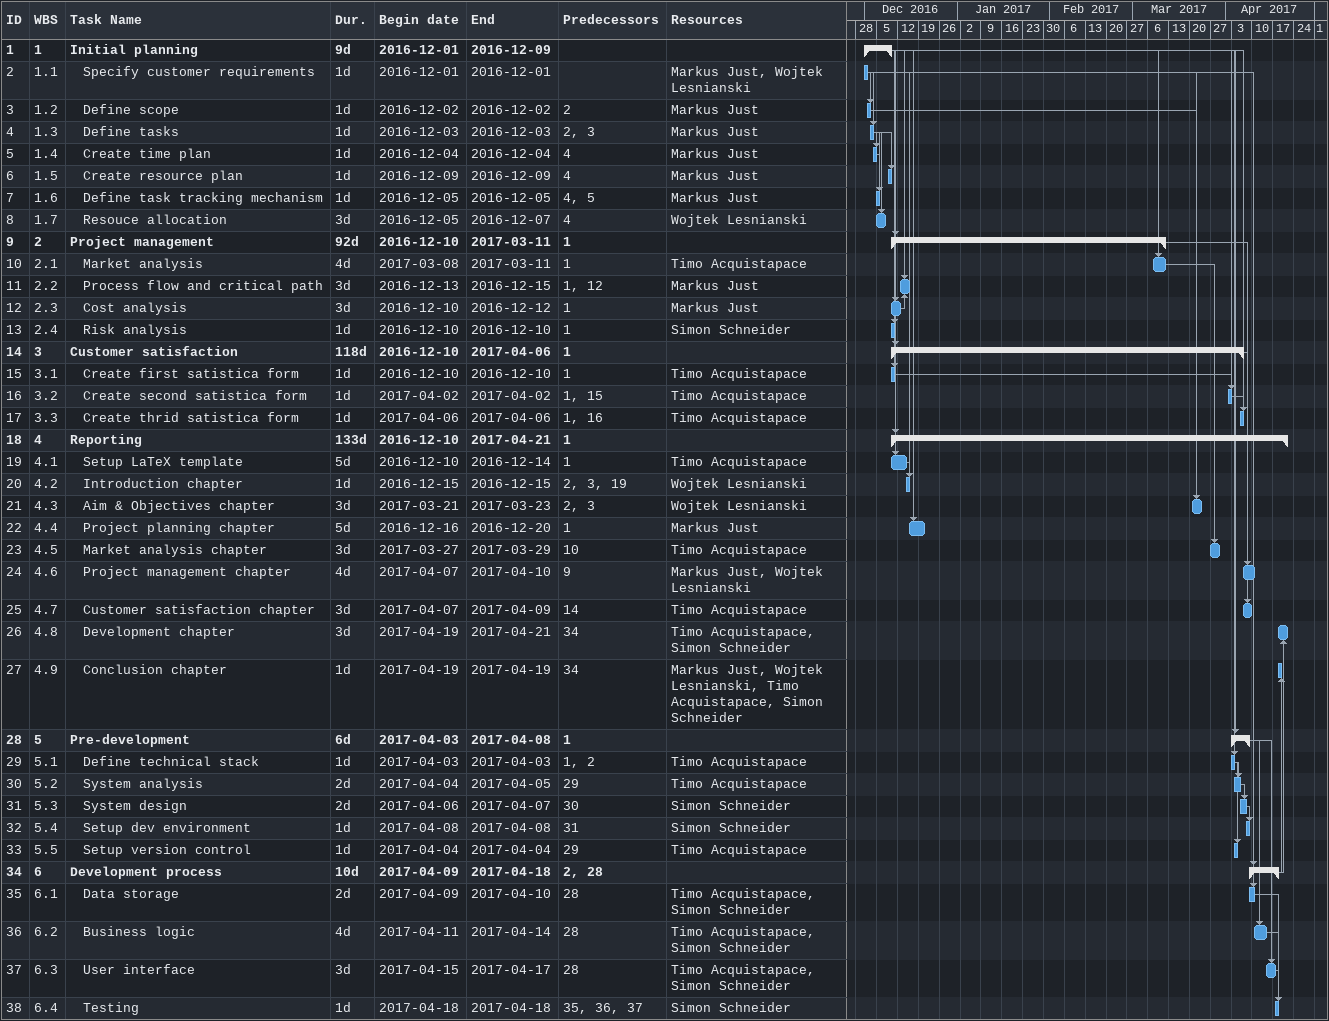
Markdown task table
| ID | WBS | Task | Duration | Start | Finish | Predecessors | Resources |
|---|---|---|---|---|---|---|---|
| 1 | 1 | **Initial planning** | 9d | 2016-12-01 | 2016-12-09 |  |  |
| 2 | 1.1 | Specify customer requirements | 1d | 2016-12-01 | 2016-12-01 |  | Markus Just, Wojtek Lesnianski |
| 3 | 1.2 | Define scope | 1d | 2016-12-02 | 2016-12-02 | 2 | Markus Just |
| 4 | 1.3 | Define tasks | 1d | 2016-12-03 | 2016-12-03 | 2, 3 | Markus Just |
| 5 | 1.4 | Create time plan | 1d | 2016-12-04 | 2016-12-04 | 4 | Markus Just |
| 6 | 1.5 | Create resource plan | 1d | 2016-12-09 | 2016-12-09 | 4 | Markus Just |
| 7 | 1.6 | Define task tracking mechanism | 1d | 2016-12-05 | 2016-12-05 | 4, 5 | Markus Just |
| 8 | 1.7 | Resouce allocation | 3d | 2016-12-05 | 2016-12-07 | 4 | Wojtek Lesnianski |
| 9 | 2 | **Project management** | 92d | 2016-12-10 | 2017-03-11 | 1 |  |
| 10 | 2.1 | Market analysis | 4d | 2017-03-08 | 2017-03-11 | 1 | Timo Acquistapace |
| 11 | 2.2 | Process flow and critical path | 3d | 2016-12-13 | 2016-12-15 | 1, 12 | Markus Just |
| 12 | 2.3 | Cost analysis | 3d | 2016-12-10 | 2016-12-12 | 1 | Markus Just |
| 13 | 2.4 | Risk analysis | 1d | 2016-12-10 | 2016-12-10 | 1 | Simon Schneider |
| 14 | 3 | **Customer satisfaction** | 118d | 2016-12-10 | 2017-04-06 | 1 |  |
| 15 | 3.1 | Create first satistica form | 1d | 2016-12-10 | 2016-12-10 | 1 | Timo Acquistapace |
| 16 | 3.2 | Create second satistica form | 1d | 2017-04-02 | 2017-04-02 | 1, 15 | Timo Acquistapace |
| 17 | 3.3 | Create thrid satistica form | 1d | 2017-04-06 | 2017-04-06 | 1, 16 | Timo Acquistapace |
| 18 | 4 | **Reporting** | 133d | 2016-12-10 | 2017-04-21 | 1 |  |
| 19 | 4.1 | Setup LaTeX template | 5d | 2016-12-10 | 2016-12-14 | 1 | Timo Acquistapace |
| 20 | 4.2 | Introduction chapter | 1d | 2016-12-15 | 2016-12-15 | 2, 3, 19 | Wojtek Lesnianski |
| 21 | 4.3 | Aim & Objectives chapter | 3d | 2017-03-21 | 2017-03-23 | 2, 3 | Wojtek Lesnianski |
| 22 | 4.4 | Project planning chapter | 5d | 2016-12-16 | 2016-12-20 | 1 | Markus Just |
| 23 | 4.5 | Market analysis chapter | 3d | 2017-03-27 | 2017-03-29 | 10 | Timo Acquistapace |
| 24 | 4.6 | Project management chapter | 4d | 2017-04-07 | 2017-04-10 | 9 | Markus Just, Wojtek Lesnianski |
| 25 | 4.7 | Customer satisfaction chapter | 3d | 2017-04-07 | 2017-04-09 | 14 | Timo Acquistapace |
| 26 | 4.8 | Development chapter | 3d | 2017-04-19 | 2017-04-21 | 34 | Timo Acquistapace, Simon Schneider |
| 27 | 4.9 | Conclusion chapter | 1d | 2017-04-19 | 2017-04-19 | 34 | Markus Just, Wojtek Lesnianski, Timo Acquistapace, Simon Schneider |
| 28 | 5 | **Pre-development** | 6d | 2017-04-03 | 2017-04-08 | 1 |  |
| 29 | 5.1 | Define technical stack | 1d | 2017-04-03 | 2017-04-03 | 1, 2 | Timo Acquistapace |
| 30 | 5.2 | System analysis | 2d | 2017-04-04 | 2017-04-05 | 29 | Timo Acquistapace |
| 31 | 5.3 | System design | 2d | 2017-04-06 | 2017-04-07 | 30 | Simon Schneider |
| 32 | 5.4 | Setup dev environment | 1d | 2017-04-08 | 2017-04-08 | 31 | Simon Schneider |
| 33 | 5.5 | Setup version control | 1d | 2017-04-04 | 2017-04-04 | 29 | Timo Acquistapace |
| 34 | 6 | **Development process** | 10d | 2017-04-09 | 2017-04-18 | 2, 28 |  |
| 35 | 6.1 | Data storage | 2d | 2017-04-09 | 2017-04-10 | 28 | Timo Acquistapace, Simon Schneider |
| 36 | 6.2 | Business logic | 4d | 2017-04-11 | 2017-04-14 | 28 | Timo Acquistapace, Simon Schneider |
| 37 | 6.3 | User interface | 3d | 2017-04-15 | 2017-04-17 | 28 | Timo Acquistapace, Simon Schneider |
| 38 | 6.4 | Testing | 1d | 2017-04-18 | 2017-04-18 | 35, 36, 37 | Simon Schneider |
